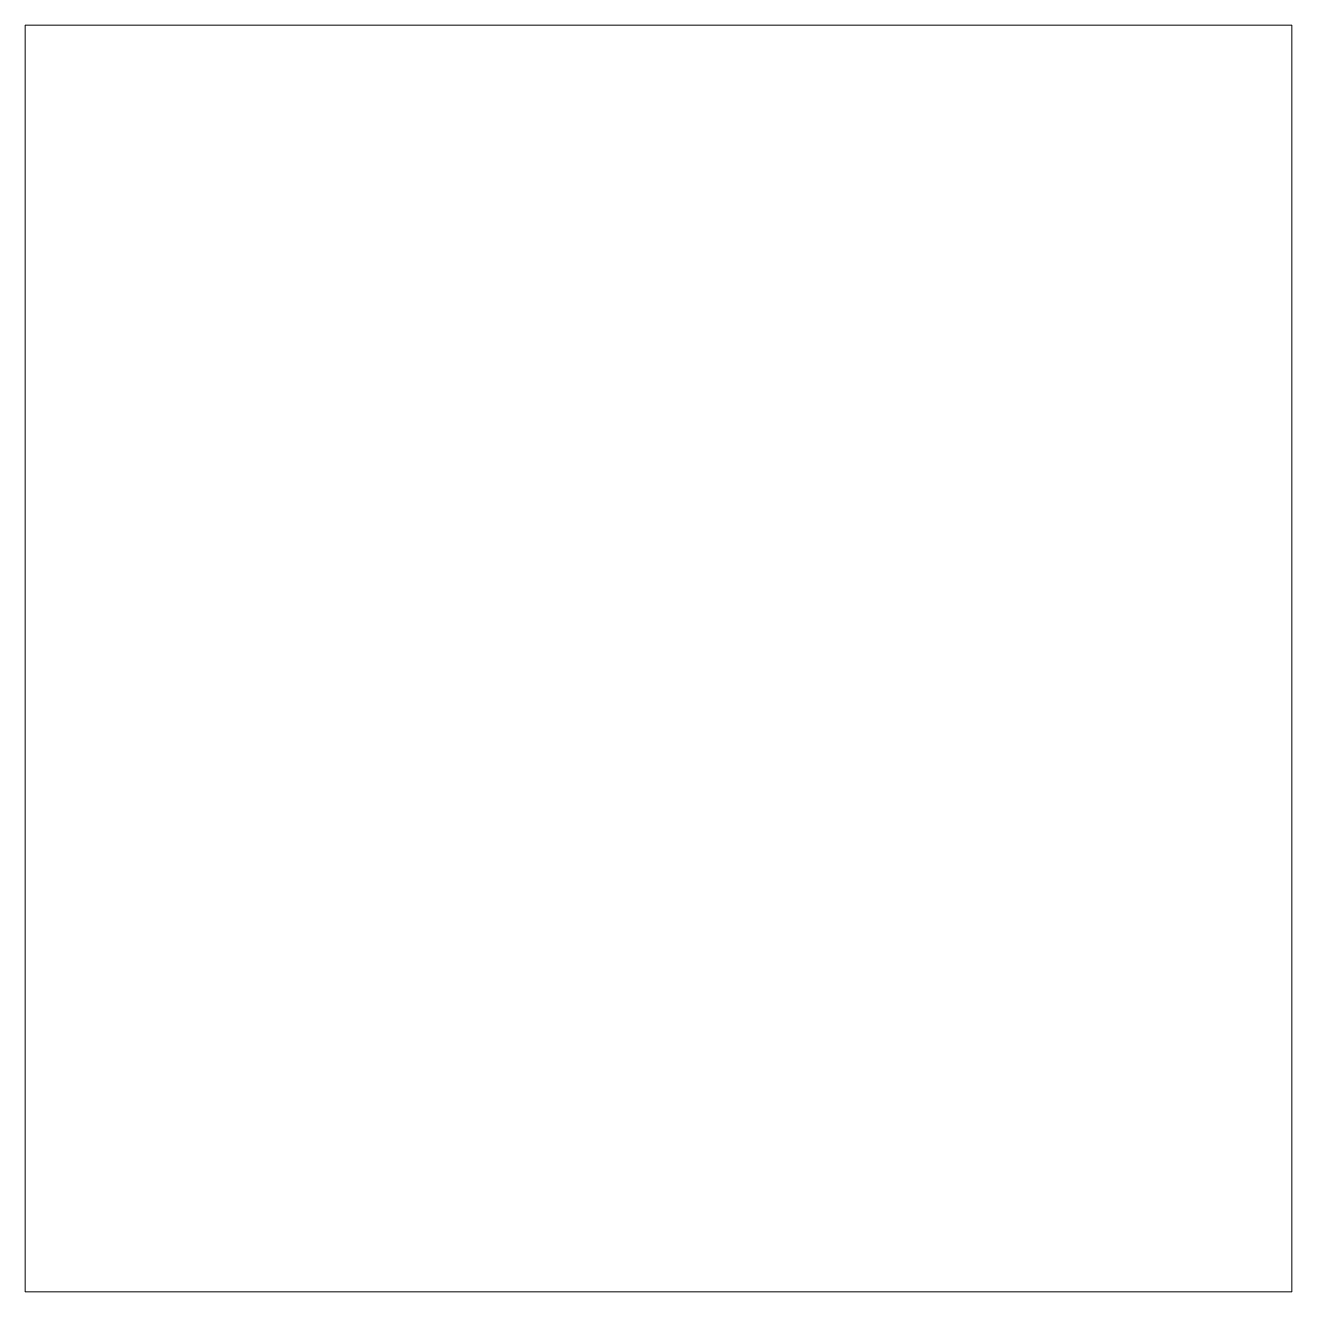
# Model space of a CAD drawing. Extents: x 0 to 100, y 0 to 100.
import ezdxf

# ---------------------------------------------------------------- set-up
doc = ezdxf.new("R2010")
doc.units = 0
doc.linetypes.add('Durchgezogen', pattern=[0])
doc.layers.add('2D', color=7, linetype='Continuous')

msp = doc.modelspace()

# ---------------------------------------------------------------- linework, layer by layer
at = {"layer": '2D', "color": 7, "linetype": 'Durchgezogen', "lineweight": 0}
msp.add_polyline3d([(0, 0, 0), (100, 0, 0), (100, 100, 0), (0, 100, 0), (0, 0, 0)], dxfattribs=at)

doc.saveas('drawing.dxf')
